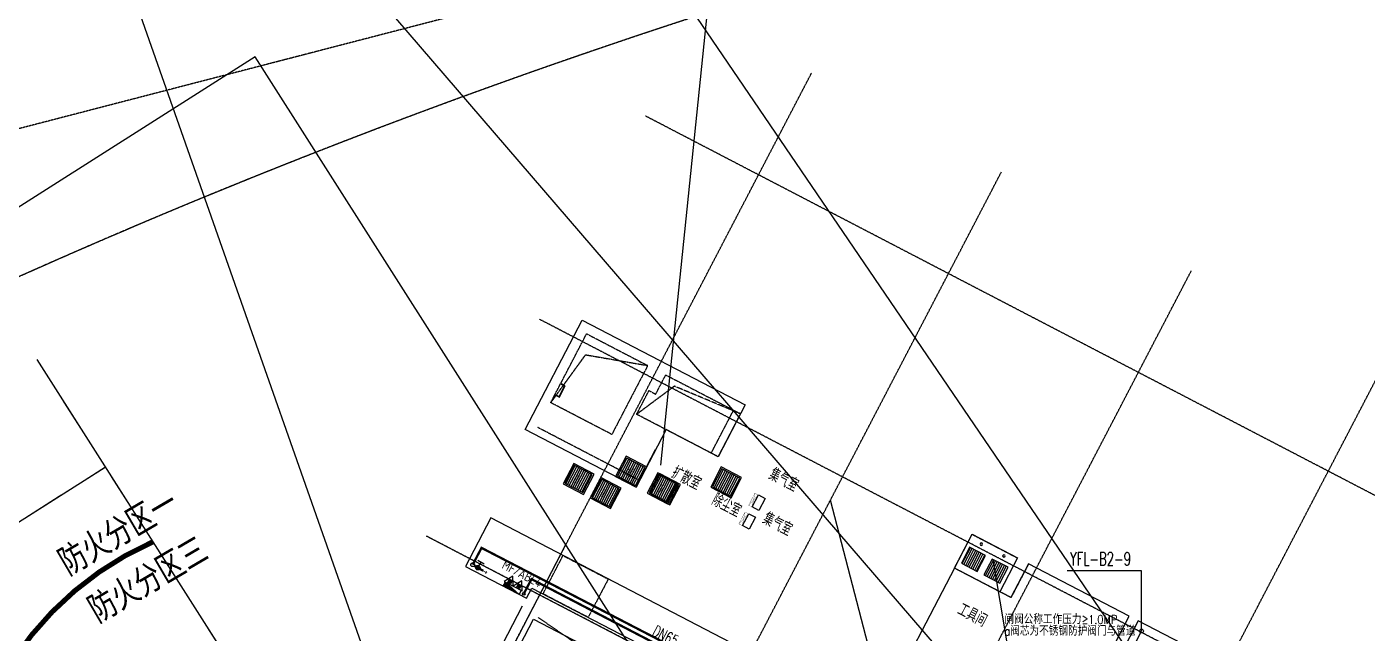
# Model space of a CAD drawing. Extents: x -1466470 to 922624, y -511729 to 590125.
# Drawn here: x -333605 to -281017, y 240832 to 264642 of the extents above; entities that cross this region are included whole.
import ezdxf
from ezdxf.xclip import XClip

# ---------------------------------------------------------------- set-up
doc = ezdxf.new("R2010")
doc.units = 0
doc.header["$LTSCALE"] = 10
doc.header["$MEASUREMENT"] = 0
doc.header["$XCLIPFRAME"] = 2
for name, pattern in [('X-104 B2平面$0$ACAD_ISO04W100', [30, 24, -3, 0, -3]), ('X-104 B2平面$0$CENTER', [2, 1.25, -0.25, 0.25, -0.25]), ('X-104 B2平面$0$DOTE', [2.42, 2, -0.2, 0.02, -0.2]), ('X-104 B2平面$1$DASH', [0.35, 0.25, -0.1]), ('梯段6、7$0$DASH', [0.35, 0.25, -0.1])]:
    doc.linetypes.add(name, pattern=pattern)
for name, color, linetype, plot in [('104-13 B2核心筒$0$04-不打印_辅助线', 165, 'Continuous', False), ('X-104 B2平面$0$04-不打印_辅助线', 165, 'Continuous', False), ('X-104 B2平面$0$04-不打印_防火分区', 30, 'Continuous', False), ('X-104 B2平面$0$04-不打印_面积', 5, 'Continuous', False), ('X-104 B2平面$1$DIM_MODI', 6, 'Continuous', False)]:
    doc.layers.add(name, color=color, linetype=linetype, plot=plot)
for name, color, linetype in [('DIM_压力废', 3, 'Continuous'), ('EQUIP_消火栓', 7, 'Continuous'), ('EQUIP_消防', 7, 'Continuous'), ('PIPE-压力废', 31, 'TG_YF'), ('PIPE-消防', 1, 'Continuous'), ('PIPE-给水', 3, 'TG_J'), ('TEXT_消防', 7, 'Continuous'), ('TWT_LEAD', 3, 'Continuous'), ('VPIPE-压力废', 31, 'Continuous'), ('VPIPE-消防', 1, 'Continuous'), ('X-104 B2平面$0$02-TEXT_房间', 7, 'Continuous'), ('X-104 B2平面$0$A-E_楼梯', 171, 'Continuous'), ('X-104 B2平面$0$A-SUR_看线', 231, 'Continuous'), ('X-104 B2平面$0$A-TECH_结构', 21, 'Continuous'), ('X-104 B2平面$0$A_AXIS-轴线', 9, 'X-104 B2平面$0$DOTE'), ('X-104 B2平面$0$A_STR-砼墙', 51, 'Continuous'), ('X-104 B2平面$0$M-人防 轮廓', 241, 'Continuous'), ('X-104 B2平面$0$M-用地 红线', 20, 'X-104 B2平面$0$ACAD_ISO04W100'), ('X-104 B2平面$0$VPIPE-消防', 1, 'Continuous'), ('X-104 B2平面$0$文字1', 7, 'Continuous'), ('X-104 B2平面$0$集水坑&', 6, 'Continuous'), ('X-104 B2平面$1$A-C_门', 150, 'Continuous'), ('X-104 B2平面$1$集水坑&', 7, 'Continuous'), ('梯段6、7$0$A-E_楼梯', 171, 'Continuous'), ('水-管线-给水低', 1, 'Continuous'), ('水-设备-给水', 7, 'Continuous'), ('水-阀门-给水', 7, 'Continuous')]:
    doc.layers.add(name, color=color, linetype=linetype)
doc.layers.get('X-104 B2平面$0$A-SUR_看线').off()
doc.styles.add('_TWT_PIPEDN', font='SIMPLEX', dxfattribs={"width": 0.8, "height": 3.5, "bigfont": 'HZTXT'})
doc.styles.add('_TWT_SERIAL', font='COMPLEX', dxfattribs={"width": 0.8, "height": 3.5, "bigfont": 'HZTXT'})
doc.styles.get("Standard").update_dxf_attribs({"font": 'gbenor.shx', "bigfont": 'gbcbig.shx'})
doc.styles.add('TG_LINETYPE', font='romans2.shx', dxfattribs={"width": 0.8, "height": 3, "bigfont": 'hzdf2.shx'})
doc.styles.add('X-104 B2平面$0$20150624地库ZL1_t8_t8$0$20150624地库ZL1_t8_t8$0$华通样式', font='ros1.shx', dxfattribs={"width": 0.7, "height": 3.5, "bigfont": 'jd.shx'})
doc.styles.add('X-104 B2平面$0$_TCH_SPACE', font='ros.shx', dxfattribs={"width": 0.75, "height": 5, "bigfont": 'jd.shx'})
doc.styles.add('X-104 B2平面$0$Arial', font='arial.ttf', dxfattribs={"width": 0.75, "height": 2.5})
doc.linetypes.add('TG_J', pattern='A,2,-0.3,["J",TG_LINETYPE,S=0.1,R=0,X=-0.23,Y=-0.15],0', length=2.3)
doc.linetypes.add('TG_XH', pattern='A,5,-0.6,["XH",TG_LINETYPE,S=0.1,R=0,X=-0.52,Y=-0.15],0', length=5.6)
doc.linetypes.add('TG_YF', pattern='A,2,-0.6,["YF",TG_LINETYPE,S=0.1,R=0,X=-0.52,Y=-0.15],0', length=2.6)
pattern_1 = [(180, (-432649.534, -553252.195), (-7e-15, -79.375), [])]

# ---------------------------------------------------------------- blocks, each defined once
blk = doc.blocks.new('梯段6、7')
at = {"color": 8, "linetype": '梯段6、7$0$DASH'}
for centre, radius, start, end in [((49800, 3400), 1350, 0, 180), ((49800, -6700), 1350, 0, 180), ((49800, -9820), 1350, 180, 0), ((49800, -16500), 1350, 0, 180), ((49800, -19820), 1350, 180, 0), ((20965, -27260), 1650, 0, 180), ((49800, -27020), 1350, 0, 180), ((20965, -29600), 1650, 180, 0), ((49800, -29880), 1350, 180, 0), ((49800, -57378), 1350, 0, 180), ((20965, -58198), 1650, 0, 180), ((49800, -59458), 1350, 180, 0), ((20965, -60358), 1650, 180, 0), ((49800, -67528), 1350, 0, 180), ((20965, -68018), 1650, 0, 180), ((20965, -70358), 1650, 180, 0), ((49800, -70128), 1350, 180, 0), ((49800, -79978), 1350, 180, 0)]:
    blk.add_arc(centre, radius, start, end, dxfattribs=at)
at = {"layer": 'Defpoints'}
for points in [[(44800, 6850), (54800, 6850), (54800, -3150), (44800, -3150)], [(51150, 4950), (48450, 4950), (48450, -1150), (51150, -1150)], [(44800, -3150), (54800, -3150), (54800, -13150), (44800, -13150)], [(51150, -5150), (48450, -5150), (48450, -11250), (51150, -11250)], [(44800, -13150), (54800, -13150), (54800, -23150), (44800, -23150)], [(51150, -15150), (48450, -15150), (48450, -21250), (51150, -21250)], [(15665, -23150), (25665, -23150), (25665, -33150), (15665, -33150)], [(44800, -23150), (54800, -23150), (54800, -33150), (44800, -33150)], [(19315, -24850), (22615, -24850), (22615, -31250), (19315, -31250)], [(48450, -25150), (51150, -25150), (51150, -31250), (48450, -31250)], [(15665, -53908), (25665, -53908), (25665, -63908), (15665, -63908)], [(44800, -53908), (54800, -53908), (54800, -63908), (44800, -63908)], [(19315, -55608), (22615, -55608), (22615, -62008), (19315, -62008)], [(51150, -55908), (48450, -55908), (48450, -62008), (51150, -62008)], [(15665, -63908), (25665, -63908), (25665, -73908), (15665, -73908)], [(44800, -63908), (54800, -63908), (54800, -73908), (44800, -73908)], [(19315, -65608), (22615, -65608), (22615, -72008), (19315, -72008)], [(51150, -65908), (48450, -65908), (48450, -72008), (51150, -72008)], [(15665, -73908), (25665, -73908), (25665, -83908), (15665, -83908)], [(44800, -73908), (54800, -73908), (54800, -83908), (44800, -83908)], [(19315, -75608), (22615, -75608), (22615, -82008), (19315, -82008)], [(51150, -75908), (48450, -75908), (48450, -82008), (51150, -82008)]]:
    blk.add_lwpolyline(points, close=True, dxfattribs=at)
for points in [[(47328, -61608), (52128, -61608)], [(47328, -71608), (52128, -71608)], [(47328, -81608), (52128, -81608)]]:
    blk.add_lwpolyline(points, dxfattribs=at)
at = {"layer": '梯段6、7$0$A-E_楼梯'}
for p, q in [((49850, -16500), (49750, -16500)), ((49750, -16700), (49750, -16500)), ((49850, -18517), (49850, -16500)), ((49850, -16500), (51150, -16500)), ((49850, -16760), (51150, -16760)), ((49910, -16700), (49910, -16500)), ((49910, -16500), (51150, -16500)), ((51150, -17893), (51150, -16700)), ((49850, -17020), (51150, -17020)), ((49850, -17280), (51150, -17280)), ((49850, -17540), (51150, -17540)), ((49850, -17800), (51150, -17800)), ((49850, -18060), (50801, -18060)), ((49850, -18517), (50409, -18248)), ((49850, -18320), (50259, -18320)), ((49850, -18627), (50429, -18350)), ((50429, -18350), (50396, -18174)), ((50396, -18174), (50588, -18362)), ((50553, -18179), (51150, -17893)), ((50588, -18362), (50553, -18179)), ((50573, -18281), (51150, -18003)), ((50616, -18260), (51150, -18260)), ((51150, -19820), (51150, -18003)), ((49850, -19820), (49850, -18627)), ((49850, -18780), (51150, -18780)), ((50074, -18520), (51150, -18520)), ((49850, -19040), (51150, -19040)), ((49850, -19300), (51150, -19300)), ((49750, -19820), (49853, -19820)), ((49850, -19560), (51150, -19560)), ((49850, -19820), (51150, -19820)), ((49750, -27020), (49850, -27020)), ((65868, -53275), (106225, -53275)), ((66707, -53743), (68846, -55133)), ((66772, -53643), (68592, -54825)), ((66839, -56653), (68977, -55263)), ((65910, -56514), (63784, -56514)), ((66572, -56634), (63784, -56634)), ((66542, -56514), (65910, -56514)), ((66542, -56677), (68846, -58173)), ((66772, -56683), (68592, -57865)), ((66802, -59525), (64634, -59525)), ((66792, -59525), (106225, -59525)), ((49690, -78442), (49690, -77318)), ((49690, -77318), (49910, -77318)), ((49750, -78418), (49750, -77378)), ((49750, -77378), (49850, -77378)), ((49850, -77378), (49850, -80038)), ((49910, -77318), (49910, -80038)), ((48450, -80108), (48450, -80048)), ((49910, -80038), (49850, -80038))]:
    blk.add_line(p, q, dxfattribs=at)
for points in [[(49690, -19880), (49910, -19880), (49910, -16440), (49690, -16440), (49690, -19880)], [(49690, -29360), (49690, -26960), (49910, -26960), (49910, -29880)], [(51150, -29880), (51150, -29620)], [(66542, -53444), (66542, -53275), (66154, -53275)], [(66542, -53305), (66542, -53705), (66342, -53705), (66342, -53305)], [(68882, -54964), (68882, -54795), (68622, -54795), (68622, -54626), (68362, -54626), (68362, -54457), (68102, -54457), (68102, -54288), (67842, -54288), (67842, -54119), (67582, -54119), (67582, -53950), (67322, -53950), (67322, -53781), (67062, -53781), (67062, -53613), (66802, -53613), (66802, -53444), (66542, -53444)], [(68852, -54964), (68852, -54825), (68592, -54825), (68592, -54656), (68332, -54656), (68332, -54487), (68072, -54487), (68072, -54318), (67812, -54318), (67812, -54149), (67552, -54149), (67552, -53980), (67292, -53980), (67292, -53811), (67032, -53811), (67032, -53643), (66772, -53643), (66772, -53474), (66542, -53474)], [(66802, -56484), (66802, -56315), (67062, -56315), (67062, -56146), (67322, -56146), (67322, -55977), (67582, -55977), (67582, -55808), (67842, -55808), (67842, -55640), (68102, -55640), (68102, -55471), (68362, -55471), (68362, -55302), (68622, -55302), (68622, -55133), (68882, -55133), (68882, -54964), (69142, -54964)], [(66832, -56484), (66832, -56345), (67092, -56345), (67092, -56176), (67352, -56176), (67352, -56007), (67612, -56007), (67612, -55838), (67872, -55838), (67872, -55670), (68132, -55670), (68132, -55501), (68392, -55501), (68392, -55332), (68652, -55332), (68652, -55163), (68912, -55163), (68912, -54994), (69142, -54994)], [(69112, -54994), (69112, -55394), (68912, -55394), (68912, -54994)], [(68882, -58004), (68882, -57835), (68622, -57835), (68622, -57667), (68362, -57667), (68362, -57498), (68102, -57498), (68102, -57329), (67842, -57329), (67842, -57160), (67582, -57160), (67582, -56991), (67322, -56991), (67322, -56822), (67062, -56822), (67062, -56653), (66802, -56653), (66802, -56484), (66542, -56484)], [(68852, -58004), (68852, -57865), (68592, -57865), (68592, -57697), (68332, -57697), (68332, -57528), (68072, -57528), (68072, -57359), (67812, -57359), (67812, -57190), (67552, -57190), (67552, -57021), (67292, -57021), (67292, -56852), (67032, -56852), (67032, -56683), (66772, -56683), (66772, -56514), (66542, -56514)], [(66772, -56514), (66772, -56914), (66572, -56914), (66572, -56514)], [(66802, -59525), (66802, -59356), (67062, -59356), (67062, -59187), (67322, -59187), (67322, -59018), (67582, -59018), (67582, -58849), (67842, -58849), (67842, -58680), (68102, -58680), (68102, -58511), (68362, -58511), (68362, -58342), (68622, -58342), (68622, -58173), (68882, -58173), (68882, -58004), (69142, -58004)]]:
    blk.add_lwpolyline(points, dxfattribs=at)
for p in [(66792, -53444), (66792, -53613), (66792, -53781), (66792, -53950), (66792, -54119), (66792, -54288), (66792, -54457), (66792, -54626), (66792, -54795), (66792, -54964), (66792, -55133), (66792, -55302), (66792, -55471), (66792, -55640), (66792, -55808), (66792, -55977), (66792, -56146), (66792, -56315), (66792, -56484), (66792, -56653), (66792, -56822), (66792, -56991), (66792, -57160), (66792, -57329), (66792, -57498), (66792, -57667), (66792, -57835), (66792, -58004), (66792, -58173), (66792, -58342), (66792, -58511), (66792, -58680), (66792, -58849), (66792, -59018), (66792, -59187), (66792, -59356)]:
    blk.add_point(p, dxfattribs=at)
blk = doc.blocks.new('104-6 B2核心筒')
ref = blk.add_blockref('梯段6、7', (-27150, 95458))
XClip(ref).set_block_clipping_path([(48450.0031136754, -81608.1299662268), (51150.0038543929, -75908.1299662268)])
blk = doc.blocks.new('X-104 B2平面$0$magy')
blk.add_lwpolyline([(0, 265), (300, 265), (300, -265), (0, -265)], close=True)
at = {"const_width": 10}
blk.add_lwpolyline([(455, 270), (455, -260), (305, -260), (305, 270)], close=True, dxfattribs=at)
for points in [[(305, 270), (455, -260)], [(455, 270), (305, -260)]]:
    blk.add_lwpolyline(points, dxfattribs=at)
blk = doc.blocks.new('104 轴线')
for p, q in [((-267879, 136479), (-243063, 184152)), ((-113685, 111729), (-249575, 182469)), ((-260428, 132601), (-235612, 180273)), ((-252978, 128722), (-228161, 176394)), ((-117841, 103746), (-253731, 174486)), ((-273455, 172905), (-228319, 101944)), ((-245448, 124995), (-220710, 172516)), ((-296507, 152317), (-270772, 168686)), ((-122274, 95231), (-258164, 165971))]:
    blk.add_line(p, q)
at = {"layer": 'Defpoints'}
blk.add_lwpolyline([(13135, -2670), (19996, 9914), (18926, 200140), (-165691, 199501, 0.064843), (-234306, 190322, 0.064894), (-298282, 163874), (-300993, 152958), (-177498, -41043), (-162540, -55229), (-143745, -84755), (-123037, -89354), (13135, -2670)], format="xyb", close=True, dxfattribs=at)
blk = doc.blocks.new('104-13 B2核心筒')
at = {"layer": '104-13 B2核心筒$0$04-不打印_辅助线'}
ref = blk.add_blockref('104 轴线', (287656, 163437), dxfattribs=dict(at, rotation=57.54087654753766))
XClip(ref).set_block_clipping_path([(-309787.1235870313, 156236.3262284864), (-264650.8410785095, 85274.8859858383), (-219747.6862062201, 113836.3339625026), (-264883.9687147418, 184797.7742051506)])
blk = doc.blocks.new('X-104 B2平面$1$A$C51037562')
at = {"layer": 'X-104 B2平面$1$集水坑&'}
h = blk.add_hatch(dxfattribs=at)
h.set_pattern_fill('ANSI31', color=256, scale=50, angle=135)
h.set_pattern_definition(pattern_1)
h.paths.add_polyline_path([(-850, 850), (-50, 850), (-50, 50), (-850, 50)])
for points in [[(-900, 900), (0, 900), (0, 0), (-900, 0)], [(-850, 850), (-50, 850), (-50, 50), (-850, 50)]]:
    blk.add_lwpolyline(points, close=True, dxfattribs=at)
blk = doc.blocks.new('X-104 B2平面$1$12ddddddj')
at = {"layer": 'X-104 B2平面$1$集水坑&', "linetype": 'Continuous'}
h = blk.add_hatch(dxfattribs=at)
h.set_pattern_fill('ANSI31', color=256, scale=50, angle=135)
h.set_pattern_definition([(180, (350, -250), (-7e-15, -79.375), [])])
h.paths.add_polyline_path([(3014056, 294593), (3014756, 294593), (3014756, 293893), (3014056, 293893)])
h.paths.add_polyline_path([(3014056, 293593), (3014756, 293593), (3014756, 292893), (3014056, 292893)])
for points in [[(3015056, 294743), (3013556, 294743), (3013556, 292743), (3015056, 292743)], [(3014056, 294593), (3014756, 294593), (3014756, 293893), (3014056, 293893)], [(3014056, 293593), (3014756, 293593), (3014756, 292893), (3014056, 292893)]]:
    blk.add_lwpolyline(points, close=True, dxfattribs=at)
for centre in [(3013736, 294243), (3013736, 293243)]:
    blk.add_circle(centre, 50, dxfattribs=at)
blk = doc.blocks.new('X-104 B2平面$0$A$C47720B67')
at = {"layer": 'X-104 B2平面$0$A_AXIS-轴线'}
blk.add_line((0, 0), (-2484, 1293), dxfattribs=at)
blk = doc.blocks.new('X-104 B2平面$0$A$C026855F6')
at = {"layer": 'X-104 B2平面$0$VPIPE-消防', "linetype": 'Continuous'}
blk.add_circle((-273277, -36429), 50, dxfattribs=at)
blk = doc.blocks.new('X-104 B2平面')
at = {"layer": 'X-104 B2平面$0$04-不打印_辅助线'}
for points in [[(-125374, 251380), (-126367, 249473), (-123972, 248226), (-123764, 248625), (-118238, 245748), (-122717, 237144), (-120881, 236189), (-120696, 236543), (-119809, 236082), (-120179, 235372), (-120711, 235649), (-121450, 234230), (-121496, 234141), (-105973, 226060), (-105973, 226060), (-105707, 225922), (-105707, 225922), (-92401, 218995), (-92401, 218995), (-92136, 218857), (-89031, 217241)], [(-89095, 229788), (-94816, 232766), (-93708, 234895), (-99961, 238151), (-101070, 236021), (-106658, 238930), (-105365, 241414), (-103901, 240652), (-100323, 247527), (-104270, 249581), (-104962, 248251), (-107180, 249405), (-110066, 243862), (-109622, 243631), (-109807, 243276), (-125374, 251380)]]:
    blk.add_lwpolyline(points, dxfattribs=at)
blk.add_lwpolyline([(-126692, 241636), (-123690, 247402), (-120941, 245970), (-123942, 240205)], close=True, dxfattribs=at)
at = {"layer": 'X-104 B2平面$0$04-不打印_防火分区', "linetype": 'X-104 B2平面$1$DASH', "const_width": 200}
blk.add_lwpolyline([(-149225, 200775), (-129316, 213438), (-137822, 226810, -0.674443), (-138630, 250440, -7.368111)], format="xyb", dxfattribs=at)
at = {"layer": 'X-104 B2平面$0$04-不打印_面积', "color": 250}
for points in [[(-114570, 201248), (-152648, 309628)], [(-16810, -114737), (-112046, 252077)], [(-105673, 249748), (-56424, -43588)]]:
    blk.add_lwpolyline(points, dxfattribs=at)
at = {"layer": 'X-104 B2平面$0$A-E_楼梯'}
blk.add_line((-124134, 247916), (-127027, 242358), dxfattribs=at)
at = {"layer": 'X-104 B2平面$0$A-TECH_结构', "linetype": 'X-104 B2平面$1$DASH'}
for points in [[(-123019, 255903), (-121611, 258609), (-119216, 257362), (-120624, 254657), (-123019, 255903)], [(-123019, 255903), (-121650, 257784), (-119216, 257362)], [(-119650, 255446), (-119165, 256377), (-118899, 256239), (-118506, 256993), (-115579, 255469), (-116456, 253784), (-119650, 255446)], [(-115579, 255469), (-118170, 256550), (-119650, 255446)]]:
    blk.add_lwpolyline(points, dxfattribs=at)
at = {"layer": 'X-104 B2平面$0$A_STR-砼墙', "linetype": 'X-104 B2平面$1$DASH'}
for p, q in [((-116723, 253922), (-115845, 255607)), ((-119535, 252850), (-123527, 254928))]:
    blk.add_line(p, q, dxfattribs=at)
at = {"layer": 'X-104 B2平面$0$A_STR-砼墙', "color": 4}
for points in [[(-122857, 256214), (-122680, 256121), (-122449, 256565), (-122627, 256657)], [(-122848, 256231), (-122689, 256148), (-122476, 256556), (-122636, 256639)]]:
    blk.add_lwpolyline(points, dxfattribs=at)
at = {"layer": 'X-104 B2平面$0$M-人防 轮廓', "color": 224}
blk.add_lwpolyline([(-124020, 254846), (-121781, 259148), (-115394, 255824), (-116456, 253783), (-118497, 254845), (-119674, 252584), (-124020, 254846)], dxfattribs=at)
at = {"layer": 'X-104 B2平面$0$M-用地 红线', "ltscale": 0.05}
blk.add_lwpolyline([(126192, 339615), (129909, 332635), (42826, 293093), (-48208, 291496), (-159475, 262615), (-190030, 243404)], dxfattribs=at)
for points in [[(150269, 94604), (155218, 103682), (155021, 138681), (159909, 158709), (159215, 281864), (139103, 301795), (-35476, 301191, 0.037486), (-78019, 297848, 0.037485), (-119585, 288192), (-136790, 276835), (-150600, 270983), (-164076, 264400), (-168009, 248564, -0.064894), (-104033, 275012, -0.064843), (-35418, 284191), (149199, 284830), (150269, 94604)], [(143408, 82020), (150269, 94604), (149199, 284830), (-35418, 284191, 0.064843), (-104033, 275012, 0.064894), (-168009, 248564), (-170720, 237648), (-47225, 43647), (-32267, 29461), (-13472, -65), (7236, -4664), (143408, 82020)], [(143408, 82020), (150269, 94604), (149199, 284830), (-35418, 284191, 0.064843), (-104033, 275012, 0.064894), (-168009, 248564), (-170720, 237648), (-47225, 43647), (-32267, 29461), (-13472, -65), (7236, -4664), (143408, 82020)]]:
    blk.add_lwpolyline(points, format="xyb", close=True, dxfattribs=at)
at = {"layer": 'X-104 B2平面$1$A-C_门'}
blk.add_line((-119414, 253083), (-118906, 254059), dxfattribs=at)
at = {"layer": 'X-104 B2平面$1$DIM_MODI'}
for points in [[(-104357, 393184), (-118714, 253452)], [(-90998, 232413), (-160436, 334418), (-208593, 334418)]]:
    blk.add_lwpolyline(points, dxfattribs=at)
at = {"layer": 'X-104 B2平面$1$DIM_MODI', "color": 3}
blk.add_lwpolyline([(-105949, 244082), (-230811, 389302), (-284915, 389302)], dxfattribs=at)
at = {"layer": 'X-104 B2平面$1$集水坑&', "linetype": 'X-104 B2平面$1$DASH'}
for points in [[(-104270, 249581), (-104962, 248251), (-107180, 249405), (-106487, 250736), (-104713, 249812)], [(-123320, 248394), (-122536, 249902), (-120762, 248978), (-121555, 247475), (-123321, 248394)]]:
    blk.add_lwpolyline(points, dxfattribs=at)
at = {"linetype": 'X-104 B2平面$0$CENTER', "rotation": 332.499102747414}
blk.add_blockref('104-6 B2核心筒', (-127888, 239836), dxfattribs=at)
at = {"rotation": 302.4591234524622}
blk.add_blockref('104-13 B2核心筒', (-162014, 239690), dxfattribs=at)
at = {"layer": 'X-104 B2平面$0$A-SUR_看线'}
blk.add_blockref('X-104 B2平面$0$A$C026855F6', (149199, 284830), dxfattribs=at)
at = {"layer": 'X-104 B2平面$0$A-SUR_看线', "rotation": 352.9999999999999}
blk.add_blockref('X-104 B2平面$0$A$C47720B67', (-121206, 245884), dxfattribs=at)
at = {"layer": 'X-104 B2平面$0$A_AXIS-轴线', "rotation": 7.045863037328646e-07}
blk.add_blockref('104 轴线', (130274, 84690), dxfattribs=at)
at = {"layer": 'X-104 B2平面$1$A-C_门', "rotation": 152.5000138742291}
for p in [(-114727, 251908), (-115110, 251172)]:
    blk.add_blockref('X-104 B2平面$0$magy', p, dxfattribs=at)
at = {"layer": 'X-104 B2平面$1$集水坑&', "xscale": -1, "rotation": 62.5002222897244}
for p in [(-121736, 252304), (-119674, 252584), (-120672, 251750), (-118343, 251891), (-115946, 252165)]:
    blk.add_blockref('X-104 B2平面$1$A$C51037562', p, dxfattribs=at)
at = {"layer": 'X-104 B2平面$1$集水坑&', "linetype": 'Continuous', "xscale": -1, "rotation": 62.50013025319129}
blk.add_blockref('X-104 B2平面$1$12ddddddj', (1546453, 2787700), dxfattribs=at)
at = {"layer": 'X-104 B2平面$0$02-TEXT_房间', "style": 'X-104 B2平面$0$_TCH_SPACE', "width": 0.75}
for s, p in [('扩散室', (-118330, 252986)), ('集气室', (-114512, 252918)), ('除尘室', (-116752, 251919)), ('集气室', (-114757, 251182)), ('工具间', (-107114, 247611))]:
    blk.add_text(s, height=520.9, rotation=332.5, dxfattribs=at).set_placement(p)
at = {"layer": 'X-104 B2平面$0$04-不打印_防火分区', "linetype": 'X-104 B2平面$1$DASH', "style": 'X-104 B2平面$0$Arial', "width": 0.75}
for s, p in [('防火分区一', (-141954, 249116)), ('防火分区三', (-140793, 247257))]:
    blk.add_text(s, height=1000, rotation=30.369, dxfattribs=at).set_placement(p)
blk = doc.blocks.new('X-104 B2平面$0$A$C51037562')
at = {"layer": 'X-104 B2平面$0$集水坑&'}
h = blk.add_hatch(dxfattribs=at)
h.set_pattern_fill('ANSI31', color=256, scale=50, angle=135)
h.set_pattern_definition(pattern_1)
h.paths.add_polyline_path([(-850, 850), (-50, 850), (-50, 50), (-850, 50)])
for points in [[(-900, 900), (0, 900), (0, 0), (-900, 0)], [(-850, 850), (-50, 850), (-50, 50), (-850, 50)]]:
    blk.add_lwpolyline(points, close=True, dxfattribs=at)
at = {"layer": 'X-104 B2平面$0$文字1', "style": 'X-104 B2平面$0$20150624地库ZL1_t8_t8$0$20150624地库ZL1_t8_t8$0$华通样式', "width": 0.7}
blk.add_text('JSK2', height=175, dxfattribs=at).set_placement((-608, 407))
blk = doc.blocks.new('$VALVE$00000497')
for p, q in [((78, 138), (-78, 138)), ((0, 50), (0, 138))]:
    blk.add_line(p, q)
at = {"const_width": 49.6}
blk.add_lwpolyline([(25, 0, 1), (-25, 0, 1)], format="xyb", close=True, dxfattribs=at)
blk.add_circle((0, 0), 50)
blk = doc.blocks.new('$TwtSys$00000320')
at = {"const_width": 20}
for points in [[(0, 0), (0, -121)], [(-37, -83), (37, -83)]]:
    blk.add_lwpolyline(points, dxfattribs=at)
blk = doc.blocks.new('dfgdfgsdfgsdgdfgsdg')
at = {"layer": '水-管线-给水低', "linetype": 'Continuous', "ltscale": 1.5, "const_width": 90}
blk.add_lwpolyline([(-126574, 248570), (-126363, 248231)], dxfattribs=at)
at = {"layer": '水-管线-给水低', "linetype": 'Continuous'}
blk.add_circle((-126614, 248634), 75, dxfattribs=at)
at = {"layer": '水-设备-给水', "xscale": 1.5, "yscale": 1.5, "zscale": 1.5, "rotation": 32.01380127646564}
blk.add_blockref('$TwtSys$00000320', (-126363, 248231), dxfattribs=at)
at = {"layer": '水-阀门-给水', "xscale": 1.8, "yscale": 1.8, "zscale": 1.8, "rotation": 302.0138012764656}
blk.add_blockref('$VALVE$00000497', (-126491, 248436), dxfattribs=at)
blk = doc.blocks.new('$TWTSYS$00000546')
h = blk.add_hatch()
h.set_pattern_fill('ANSI31', color=256, scale=200, style=0)
h.set_pattern_definition([(45, (-38543.802, -6670.83), (-17.67767, 17.67767), [])])
h.paths.add_polyline_path([(-65, 174), (65, 174), (65, 44), (-65, 44)])
for points in [[(0, 344), (-198, 0), (198, 0)], [(-65, 174), (65, 174), (65, 44), (-65, 44)]]:
    blk.add_lwpolyline(points, close=True)
blk = doc.blocks.new('$TwtSys$00000434')
for p, q in [((-0.5, 0.5), (-0.5, -0.5)), ((-0.5, -0.5), (0.5, 0.5)), ((0.5, 0.5), (-0.5, 0.5)), ((0.5, -0.5), (0.5, 0.5)), ((-0.5, -0.5), (0.5, -0.5))]:
    blk.add_line(p, q)
blk.add_solid([(0.5, -0.5), (0.5, 0.5), (-0.5, -0.5)])

msp = doc.modelspace()

# ---------------------------------------------------------------- hatches: boundary and pattern name
at = {"layer": 'PIPE-消防', "linetype": 'TG_XH'}
for points in [[(-313805.1, 242956.7), (-313844.9, 242977.7), (-313824, 243017.3)], [(-313805.1, 242956.7), (-313784.3, 242996.7), (-313824, 243017.3)]]:
    msp.add_hatch(color=256, dxfattribs=at).paths.add_polyline_path(points)
at = {"layer": 'PIPE-给水', "linetype": 'Continuous'}
for points in [[(-315764.6, 244182.3), (-315804.5, 244203.2), (-315783.7, 244242.9)], [(-315764.6, 244182.3), (-315743.9, 244222.3), (-315783.7, 244242.9)]]:
    msp.add_hatch(color=256, dxfattribs=at).paths.add_polyline_path(points)

# ---------------------------------------------------------------- linework, layer by layer
at = {"layer": 'DIM_压力废'}
for p, q in [((-289870.4, 243281.7), (-292782.3, 243281.7)), ((-289870.4, 240917.3), (-289870.4, 243281.7))]:
    msp.add_line(p, q, dxfattribs=at)
at = {"layer": 'PIPE-压力废', "linetype": 'TG_YF', "ltscale": 1.5, "const_width": 52.5}
msp.add_lwpolyline([(-290078.1, 240518.3), (-289905, 240850.8)], dxfattribs=at)
at = {"layer": 'PIPE-消防', "linetype": 'TG_XH', "ltscale": 1.5, "const_width": 90}
for points in [[(-314108.3, 242380.7), (-313805.1, 242956.7)], [(-313805.1, 242956.7), (-303673.2, 237682.4)]]:
    msp.add_lwpolyline(points, dxfattribs=at)
at = {"layer": 'PIPE-给水', "linetype": 'Continuous', "ltscale": 1.5, "const_width": 90}
for points in [[(-316111.1, 243521), (-315764.6, 244182.3)], [(-315764.6, 244182.3), (-303712.7, 237931.3)]]:
    msp.add_lwpolyline(points, dxfattribs=at)
at = {"layer": 'VPIPE-压力废', "linetype": 'Continuous'}
msp.add_circle((-289870.4, 240917.3), 75, dxfattribs=at)
at = {"layer": 'VPIPE-消防', "linetype": 'Continuous'}
msp.add_circle((-314108.3, 242380.7), 50, dxfattribs=at)

# ---------------------------------------------------------------- block references
msp.add_blockref('X-104 B2平面', (-190030.1, -6020))
at = {"rotation": 27.88403670181845}
msp.add_blockref('dfgdfgsdfgsdgdfgsdg', (-87915.4, 82970.1, -67187.3), dxfattribs=at)
at = {"layer": 'EQUIP_消火栓', "xscale": 700, "yscale": -180, "zscale": 700, "rotation": 152.4999583684412}
msp.add_blockref('$TwtSys$00000434', (-314559.9, 242597.8), dxfattribs=at)
at = {"layer": 'EQUIP_消防', "rotation": 332.4999583684411}
for p in [(-314694.4, 242769.2), (-314342.4, 242586)]:
    msp.add_blockref('$TWTSYS$00000546', p, dxfattribs=at)
at = {"layer": 'X-104 B2平面$0$集水坑&', "xscale": -1, "rotation": 62.5002222897244}
for p in [(-309704.1, 246563.6), (-311766.1, 246284.1), (-310701.7, 245730), (-308462.3, 245917.1)]:
    msp.add_blockref('X-104 B2平面$0$A$C51037562', p, dxfattribs=at)

# ---------------------------------------------------------------- texts
at = {"layer": 'DIM_压力废', "color": 7, "style": '_TWT_SERIAL', "width": 0.64}
msp.add_text('YFL-B2-9', height=525, dxfattribs=at).set_placement((-292677.3, 243491.7))
at = {"layer": 'TEXT_消防'}
msp.add_text('MF/ABC4', height=350, rotation=332.49996, dxfattribs=at).set_placement((-315000.6, 243393.5))
at = {"layer": 'TEXT_消防', "linetype": 'TG_XH', "style": '_TWT_PIPEDN', "width": 0.64}
msp.add_text('DN65', height=450, rotation=332.49999, dxfattribs=at).set_placement((-309103.6, 240763))
at = {"layer": 'TWT_LEAD', "color": 7, "style": '_TWT_SERIAL', "width": 0.8}
for s, p in [('闸阀公称工作压力≥1.0MP', (-295249.2, 241194.5)), ('a阀芯为不锈钢防护阀门与管道', (-295249.2, 240739.5))]:
    msp.add_text(s, height=350, dxfattribs=at).set_placement(p)

doc.saveas('drawing.dxf')
